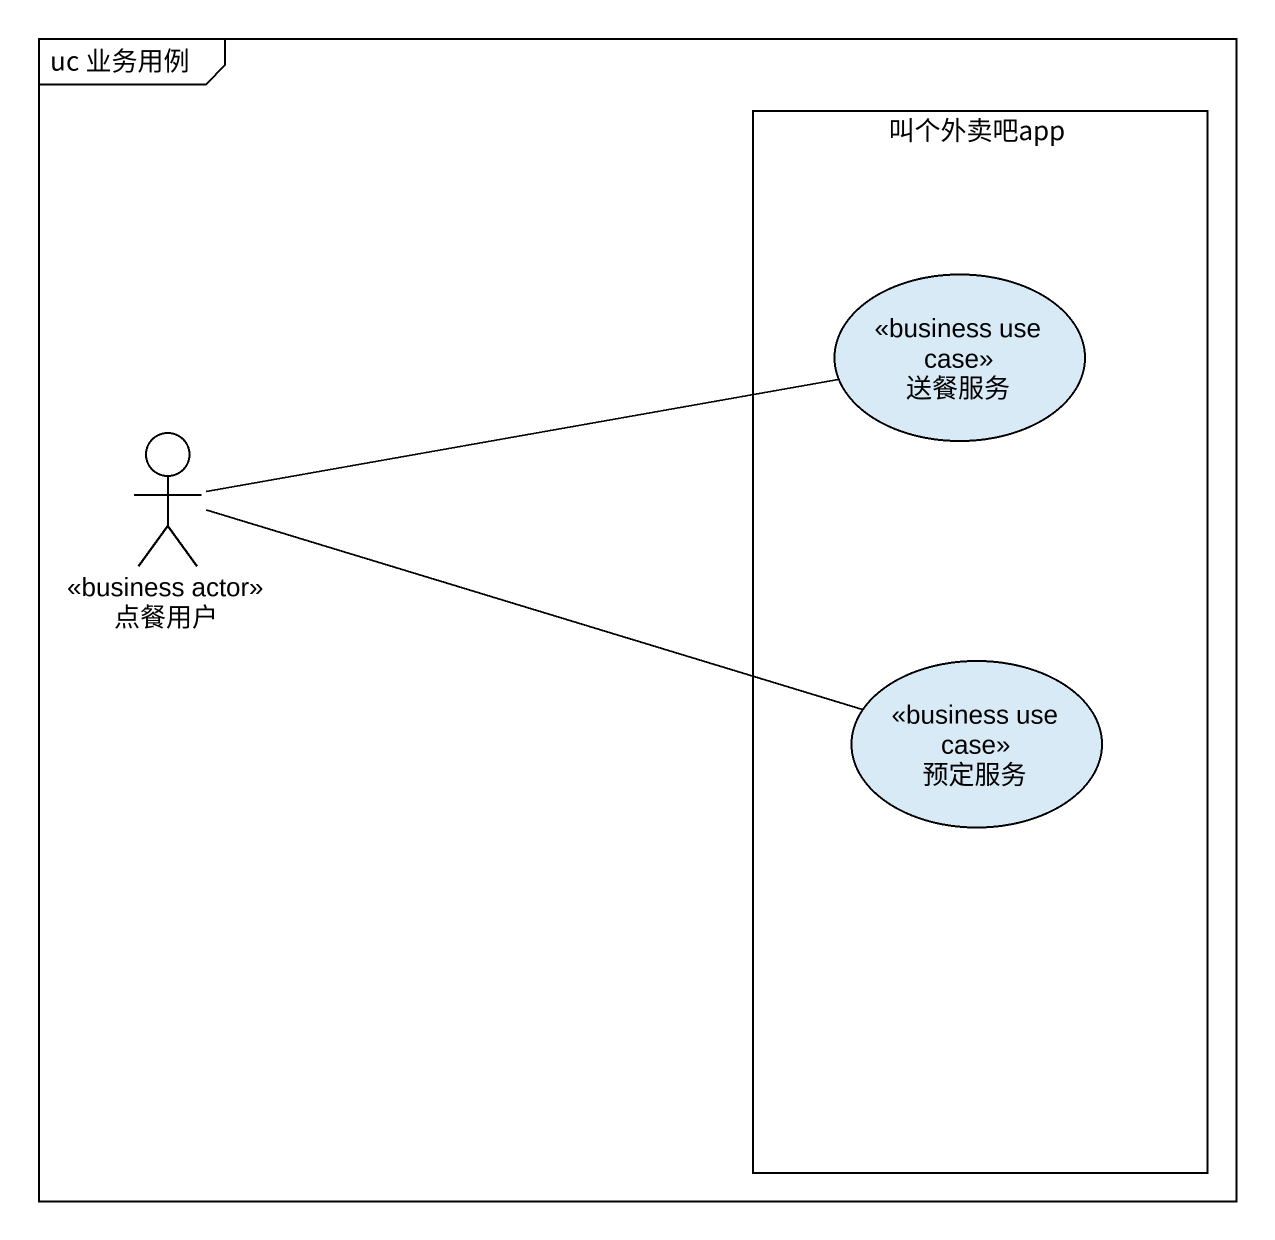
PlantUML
@startuml
mainframe uc 业务用例
rectangle 叫个外卖吧app {
  usecase 送餐服务 <<business use case>>
  usecase 预定服务 <<business use case>>
}
actor 点餐用户 <<business actor>>
点餐用户 -right- 送餐服务
点餐用户 -right- 预定服务
@enduml
